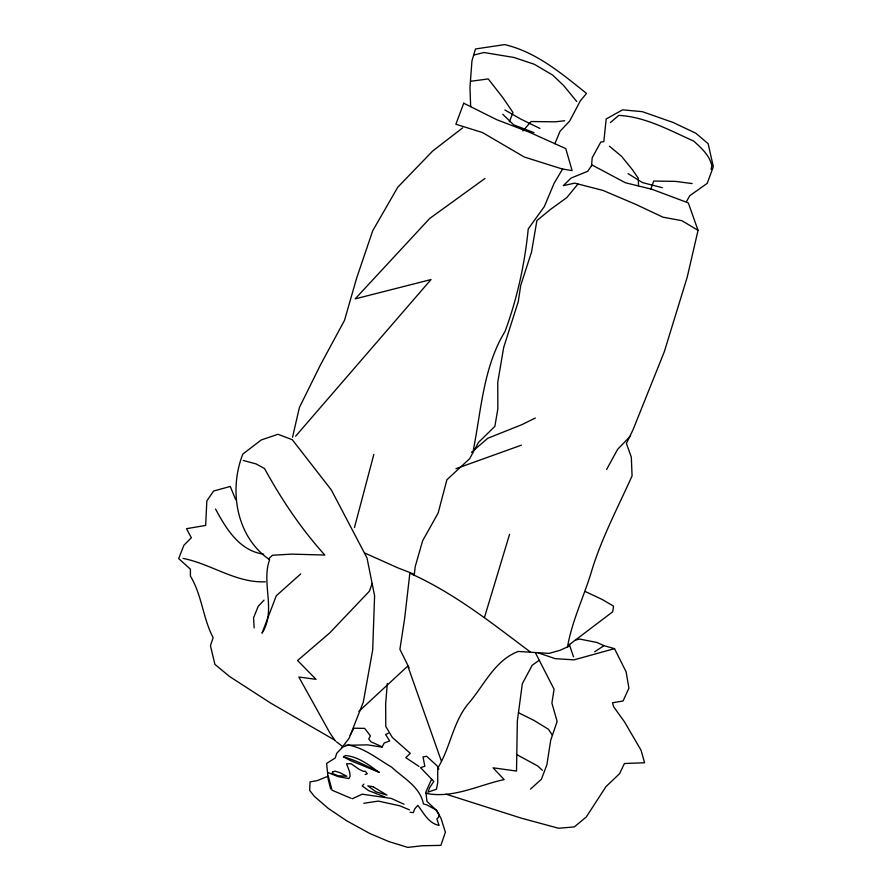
<?xml version="1.0" encoding="UTF-8"?>
<svg xmlns="http://www.w3.org/2000/svg" width="892" height="892" viewBox="0 0 892 892"><rect width="100%" height="100%" fill="white"/><g stroke="black" fill="none" stroke-linecap="round" stroke-linejoin="round"><path stroke-width="1.34" d="M387.306 683.528L385.656 703.922L385.79 726.434L392.324 737.439L410.287 753.327L405.815 757.643L418.95 766.429M591.541 165.711L592.199 157.773L600.807 141.995L603.817 141.672L606.181 118.959L622.571 109.861L642.273 111.645L673.137 122.483L695.76 133.176L708.137 143.668L713.321 166.692L707.222 183.351L689.851 195.649L686.572 201.336M414.2 575.307L415.248 566.465L422.641 540.764L438.128 513.067L446.903 479.74L469.616 458.722L478.558 442.354L494.87 426.354L497.847 408.87L497.758 382.244L503.701 347.356L518.252 301.652L520.716 285.384L531.498 252.18L536.906 220.558L550.91 209.085L566.777 197.634L577.983 183.997M569.575 644.481L569.33 646.076L560.087 650.301L549.059 653.401L518.274 651.45C494.436 660.348 483.776 686.082 467.876 704.178C452.645 723.133 450.337 747.752 437.738 768.157L437.738 782.674L436.433 789.219L427.915 792.185L429.732 787.491L433.824 781.437L420.466 767.599L424.837 766.295L423.02 756.918L426.644 756.271L437.069 765.827L438.842 769.149M473.373 449.836C481.29 409.974 483.364 366.779 505.062 331.389C517.215 298.407 524.797 263.898 528.231 228.932L544.321 206.598L554.188 183.105L562.629 169.023M711.114 169.402L711.861 165.711C709.497 155.186 701.335 148.005 693.697 141.07C669.569 130.355 645.73 116.841 618.792 115.391L610.384 122.561M698.046 230.348L681.856 220.67L662.912 217.157L635.851 204.413L602.981 190.42L574.649 183.139L563.32 185.67L571.014 178.11L587.739 171.253L592.043 165.009L625.37 182.737L652.041 189.305L688.301 202.897L698.046 230.348L687.186 277.256L664.295 351.771L632.941 429.955L626.396 443.424L631.313 457.172L632.071 475.882C617.52 508.384 600.628 539.872 590.671 574.247C582.989 598.554 571.973 621.579 567.49 646.923M292.543 437.214L299.4 407.488L320.596 364.65L344.479 320.418L356.711 277.891L372.745 230.705L397.81 187.153L432.743 150.96L462.68 127.846M554.88 143.701L560.064 131.236L569.665 121.067L580.346 100.829L586.523 93.415C561.559 73.534 536.605 52.149 504.727 44.6L475.469 48.971L471.957 60.879L469.972 87.115L470.653 106.672M354.458 527.562L373.848 454.396M484.467 617.465L509.566 534.308M372.131 583.513L369.5 591.106L329.661 632.986L297.582 660.515L316.047 679.336L298.831 677.017L329.806 732.8L335.37 741.029M650.848 189.015L653.724 181.065L675.322 181.366L692.125 183.562M509.365 121.814L513 112.515L502.965 97.819L488.236 78.92L470.597 81.306M431.628 779.173L425.874 791.962L426.956 801.373L436.433 810.36L440.949 818.165L445.387 832.18L440.882 845.371L422.005 845.761L407.811 847.4L388.879 841.58L369.924 833.552L346.776 820.852L328.278 808.42L314.341 796.355L309.658 790.423L310.07 781.883L317.217 780.634L328.289 776.152L332.058 790.223L351.113 798.318M350.199 735.164L353.868 728.207L364.683 728.385L370.436 735.867L368.753 738.955L370.972 741.798L382.222 746.838M606.605 469.493L617.598 449.39L630.499 435.976M341.502 748.087L349.107 738.253L363.278 702.227L372.689 650L374.595 595.744L366.98 557.89L331.345 489.964L292.275 439.7L277.958 434.281L261.233 439.968L242.825 454.095C228.608 490.132 236.19 536.884 269.618 559.73C260.943 583.357 276.632 610.518 262.014 633.164L276.286 595.767L300.727 573.913M295.642 436.177L431.003 279.553L355.183 298.865L429.665 218.495L484.98 178.467M522.902 130.934L531.13 121.535L555.181 121.825L564.692 120.754M363.891 784.113L362.219 785.952L368.686 790.635L384.787 796.924M264.021 600.138L258.223 606.292L253.551 617.822L254.153 627.935M268.626 558.86L272.473 555.248L291.55 554.133L324.788 555.036C301.173 528.822 281.459 499.442 264.534 468.534L256.093 463.929L243.26 460.462M358.874 711.381L407.8 666.056L441.35 761.01M530.472 789.119L541.411 779.229L546.896 764.734L550.698 740.304L557.121 721.472L551.903 703.108L554.077 689.215L535.746 653.39M471.422 452.344L487.757 438.273L522.076 424.57L535.267 418.013M569.152 644.793L612.726 611.778L613.529 606.136L602.345 599.558L585.163 591.463M539.114 660.325L532.145 665.321L522.333 683.707L517.338 721.093L516.513 771.067L493.064 767.811L504.147 779.586C478.246 785.161 453.08 798.875 425.818 793.3M594.674 651.784L603.94 645.674L614.51 648.651L626.095 671.799L628.927 688.111L623.062 701.001L612.548 702.74L613.529 706.609L624.578 721.974L641.069 750.295L644.582 762.76L624.411 763.53L619.572 773.676L605.958 786.655L586.3 816.961L574.325 826.906L558.57 828.255L521.352 818.165L446.279 794.248M388.299 733.224L385.589 734.54L389.726 740.929L384.24 742.98L382.055 747.162L367.537 744.865L345.538 745.299M352.273 798.764L362.263 794.181L391.265 798.44L404.043 804.227M455.979 468.679L521.419 445.153M365.129 774.512L367.292 773.777L365.307 771.257L363.278 771.312L359.175 769.328L351.069 763.719L346.553 763.831L349.664 771.981L350.11 776.196L348.872 778.571L338.224 776.642L327.955 772.55M614.51 648.651L574.024 659.857L555.225 658.653L538.188 652.877M473.663 55.092L483.921 52.505L513.881 57.456L534.397 64.291L552.728 75.151L563.588 85.487L576.745 101.521M575.741 639.943L579.711 639.073L596.915 642.474L603.94 645.674M363.791 803.279L378.375 801.094L399.928 805.844L409.461 809.869M265.292 581.785C236.079 583.156 211.047 563.867 183.005 558.392M410.108 812.278L413.297 812.612L414.836 808.776L417.802 805.353C423.8 813.002 428.361 823.238 439.098 825.468L436.857 818.934L438.619 817.228L438.752 814.195L436.478 810.181L427.012 804.952L423.432 803.937C420.11 786.744 403.351 778.114 391.543 767.053C377.628 758.969 364.572 748.009 348.326 745.043L342.695 747.05L336.786 753.216L335.225 757.999L326.606 763.452L328.223 779.318L330.642 788.941M263.664 554.177C239.435 550.843 226.089 528.644 215.541 509.02M662.377 187.71L642.463 182.581L628.046 173.594M534.007 132.674L513.625 124.813L502.809 114.276M413.085 573.757L398.133 567.981L364.884 553.085M517.494 755.011L537.597 765.894L542.425 770.309M343.844 757.063L350.4 760.542L379.267 772.338C367.738 766.484 355.785 760.107 343.387 756.84L345.639 755.491C358.428 756.84 369.076 764.89 379.022 772.427M539.928 128.47L520.627 119.004L504.883 109.961M518.464 712.719L533.795 720.312L548.468 729.277L552.416 735.287M334.779 740.148L270.99 703.286L229.567 676.504L214.894 664.362L210.445 645.697L213.132 637.646C202.885 618.156 201.949 595.064 190.431 576.165L190.409 569.152L178.679 558.604L183.93 545.224L191.356 537.776L186.517 528.677L205.662 525.433L206.833 500.936L213.578 491.035L230.27 486.463L235.678 499.632M530.026 651.751C491.682 622.995 454.039 592.946 409.852 573.244L404.656 618.379L399.917 649.309L409.082 667.84M342.639 746.615L336.44 741.765M609.403 146.177L621.568 156.334L632.551 169.893L638.282 178.199L638.516 185.971M569.286 644.392L573.489 656.791M463.74 103.216L455.879 124.244L482.46 132.54L524.34 157.037L561.971 168.9L572.118 170.64L565.762 148.596L529.19 132.139L496.799 119.718L463.74 103.216M332.705 772.026L331.991 773.297L338.202 775.784L346.854 776.252L339.685 772.561L334.823 771.134L332.705 772.026M373.034 786.711L367.794 785.83L375.922 791.795L387.005 795.14L373.034 786.711"/></g></svg>
